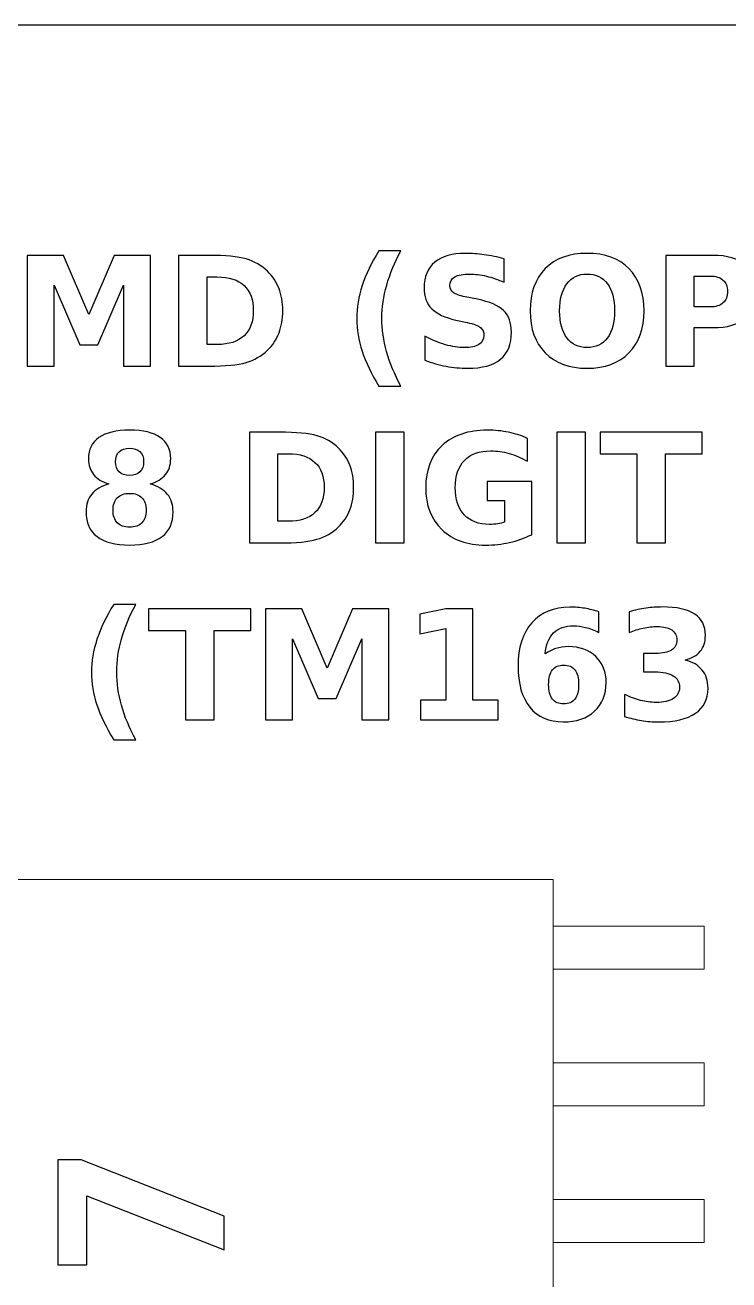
# Model space of a CAD drawing. Header units: centimetres. Extents: x -11.7 to -9.3, y -16.05 to -13.65.
# Drawn here: x -10.608 to -9.955, y -14.816 to -13.65 of the extents above; entities that cross this region are included whole.
import ezdxf

# ---------------------------------------------------------------- set-up
doc = ezdxf.new("R2010")
doc.units = ezdxf.units.CM
doc.header["$MEASUREMENT"] = 0
doc.layers.add('Layer 1', color=7, linetype='Continuous')

msp = doc.modelspace()

# ---------------------------------------------------------------- linework, layer by layer
at = {"layer": 'Layer 1', "color": 7}
msp.add_lwpolyline([(-11.7, -16.05), (-9.3, -16.05), (-9.3, -13.65), (-11.7, -13.65), (-11.7, -16.05)], close=True, dxfattribs=at)
at = {"layer": 'Layer 1', "color": 7, "lineweight": 9}
for points in [[(-10.88251, -15.71355), (-10.11751, -15.71355), (-10.11751, -14.44355), (-10.88251, -14.44355), (-10.88251, -15.71355)], [(-10.11751, -14.52705), (-9.97751, -14.52705), (-9.97751, -14.48705), (-10.11751, -14.48705), (-10.11751, -14.52705)], [(-10.11751, -14.65405), (-9.97751, -14.65405), (-9.97751, -14.61405), (-10.11751, -14.61405), (-10.11751, -14.65405)], [(-10.11751, -14.78105), (-9.97751, -14.78105), (-9.97751, -14.74105), (-10.11751, -14.74105), (-10.11751, -14.78105)]]:
    msp.add_lwpolyline(points, close=True, dxfattribs=at)
at = {"layer": 'Layer 1', "color": 250}
for points, knots in [([(-10.60591, -13.8639), (-10.60591, -13.8639), (-10.57216, -13.8639), (-10.57216, -13.8639), (-10.57216, -13.8639), (-10.57216, -13.8639), (-10.54871, -13.91896), (-10.54871, -13.91896), (-10.54871, -13.91896), (-10.54871, -13.91896), (-10.52515, -13.8639), (-10.52515, -13.8639), (-10.52515, -13.8639), (-10.52515, -13.8639), (-10.49147, -13.8639), (-10.49147, -13.8639), (-10.49147, -13.8639), (-10.49147, -13.8639), (-10.49147, -13.96677), (-10.49147, -13.96677), (-10.49147, -13.96677), (-10.49147, -13.96677), (-10.51654, -13.96677), (-10.51654, -13.96677), (-10.51654, -13.96677), (-10.51654, -13.96677), (-10.51654, -13.89153), (-10.51654, -13.89153), (-10.51654, -13.89153), (-10.51654, -13.89153), (-10.54025, -13.94699), (-10.54025, -13.94699), (-10.54025, -13.94699), (-10.54025, -13.94699), (-10.55706, -13.94699), (-10.55706, -13.94699), (-10.55706, -13.94699), (-10.55706, -13.94699), (-10.58077, -13.89153), (-10.58077, -13.89153), (-10.58077, -13.89153), (-10.58077, -13.89153), (-10.58077, -13.96677), (-10.58077, -13.96677), (-10.58077, -13.96677), (-10.58077, -13.96677), (-10.60591, -13.96677), (-10.60591, -13.96677), (-10.60591, -13.96677), (-10.60591, -13.96677), (-10.60591, -13.8639), (-10.60591, -13.8639)], [0, 0, 0, 0, 0.0769231, 0.0769231, 0.0769231, 0.0769231, 0.1538462, 0.1538462, 0.1538462, 0.1538462, 0.2307692, 0.2307692, 0.2307692, 0.2307692, 0.3076923, 0.3076923, 0.3076923, 0.3076923, 0.3846154, 0.3846154, 0.3846154, 0.3846154, 0.4615385, 0.4615385, 0.4615385, 0.4615385, 0.5384615, 0.5384615, 0.5384615, 0.5384615, 0.6153846, 0.6153846, 0.6153846, 0.6153846, 0.6923077, 0.6923077, 0.6923077, 0.6923077, 0.7692308, 0.7692308, 0.7692308, 0.7692308, 0.8461538, 0.8461538, 0.8461538, 0.8461538, 0.9230769, 0.9230769, 0.9230769, 0.9230769, 1, 1, 1, 1]), ([(-10.46548, -13.8639), (-10.46548, -13.8639), (-10.43749, -13.8639), (-10.43749, -13.8639), (-10.43749, -13.8639), (-10.42188, -13.8639), (-10.41026, -13.86501), (-10.40262, -13.86724), (-10.40262, -13.86724), (-10.39497, -13.86947), (-10.38841, -13.87324), (-10.38293, -13.87858), (-10.38293, -13.87858), (-10.37811, -13.88321), (-10.37454, -13.88857), (-10.37218, -13.89464), (-10.37218, -13.89464), (-10.36986, -13.90068), (-10.36868, -13.90755), (-10.36868, -13.91524), (-10.36868, -13.91524), (-10.36868, -13.923), (-10.36986, -13.92992), (-10.37218, -13.93601), (-10.37218, -13.93601), (-10.37454, -13.9421), (-10.37811, -13.94746), (-10.38293, -13.95209), (-10.38293, -13.95209), (-10.38846, -13.95743), (-10.39507, -13.9612), (-10.40278, -13.96343), (-10.40278, -13.96343), (-10.4105, -13.96566), (-10.42207, -13.96677), (-10.43749, -13.96677), (-10.43749, -13.96677), (-10.43749, -13.96677), (-10.46548, -13.96677), (-10.46548, -13.96677), (-10.46548, -13.96677), (-10.46548, -13.96677), (-10.46548, -13.8639), (-10.46548, -13.8639)], [0, 0, 0, 0, 0.0909091, 0.0909091, 0.0909091, 0.0909091, 0.1818182, 0.1818182, 0.1818182, 0.1818182, 0.2727273, 0.2727273, 0.2727273, 0.2727273, 0.3636364, 0.3636364, 0.3636364, 0.3636364, 0.4545455, 0.4545455, 0.4545455, 0.4545455, 0.5454545, 0.5454545, 0.5454545, 0.5454545, 0.6363636, 0.6363636, 0.6363636, 0.6363636, 0.7272727, 0.7272727, 0.7272727, 0.7272727, 0.8181818, 0.8181818, 0.8181818, 0.8181818, 0.9090909, 0.9090909, 0.9090909, 0.9090909, 1, 1, 1, 1]), ([(-10.25899, -13.98537), (-10.25899, -13.98537), (-10.27945, -13.98537), (-10.27945, -13.98537), (-10.27945, -13.98537), (-10.28648, -13.97404), (-10.29168, -13.96324), (-10.29502, -13.95301), (-10.29502, -13.95301), (-10.29838, -13.9428), (-10.30005, -13.93267), (-10.30005, -13.9226), (-10.30005, -13.9226), (-10.30005, -13.91254), (-10.29836, -13.90235), (-10.295, -13.89205), (-10.295, -13.89205), (-10.29161, -13.88173), (-10.28644, -13.87096), (-10.27945, -13.85969), (-10.27945, -13.85969), (-10.27945, -13.85969), (-10.25899, -13.85969), (-10.25899, -13.85969), (-10.25899, -13.85969), (-10.26487, -13.87058), (-10.26927, -13.88123), (-10.27221, -13.89163), (-10.27221, -13.89163), (-10.27515, -13.90202), (-10.27663, -13.9123), (-10.27663, -13.92246), (-10.27663, -13.92246), (-10.27663, -13.93262), (-10.27517, -13.9429), (-10.27226, -13.95334), (-10.27226, -13.95334), (-10.26934, -13.96376), (-10.26492, -13.97444), (-10.25899, -13.98537)], [0, 0, 0, 0, 0.1, 0.1, 0.1, 0.1, 0.2, 0.2, 0.2, 0.2, 0.3, 0.3, 0.3, 0.3, 0.4, 0.4, 0.4, 0.4, 0.5, 0.5, 0.5, 0.5, 0.6, 0.6, 0.6, 0.6, 0.7, 0.7, 0.7, 0.7, 0.8, 0.8, 0.8, 0.8, 0.9, 0.9, 0.9, 0.9, 1, 1, 1, 1]), ([(-10.16315, -13.86715), (-10.16315, -13.86715), (-10.16315, -13.8889), (-10.16315, -13.8889), (-10.16315, -13.8889), (-10.1688, -13.88638), (-10.17432, -13.88448), (-10.17968, -13.88319), (-10.17968, -13.88319), (-10.18507, -13.88189), (-10.19015, -13.88126), (-10.19492, -13.88126), (-10.19492, -13.88126), (-10.20125, -13.88126), (-10.20595, -13.88213), (-10.20899, -13.88387), (-10.20899, -13.88387), (-10.21202, -13.88563), (-10.21353, -13.88834), (-10.21353, -13.89201), (-10.21353, -13.89201), (-10.21353, -13.89476), (-10.21252, -13.89692), (-10.21047, -13.89845), (-10.21047, -13.89845), (-10.20842, -13.89998), (-10.20471, -13.90132), (-10.19932, -13.90242), (-10.19932, -13.90242), (-10.19932, -13.90242), (-10.18803, -13.90468), (-10.18803, -13.90468), (-10.18803, -13.90468), (-10.17658, -13.90699), (-10.16847, -13.91047), (-10.16365, -13.91517), (-10.16365, -13.91517), (-10.15882, -13.91985), (-10.1564, -13.92651), (-10.1564, -13.93514), (-10.1564, -13.93514), (-10.1564, -13.9465), (-10.15976, -13.95494), (-10.16649, -13.96047), (-10.16649, -13.96047), (-10.17322, -13.96599), (-10.18349, -13.96877), (-10.19732, -13.96877), (-10.19732, -13.96877), (-10.20386, -13.96877), (-10.2104, -13.96816), (-10.21696, -13.96691), (-10.21696, -13.96691), (-10.22352, -13.96566), (-10.23011, -13.96383), (-10.23667, -13.96141), (-10.23667, -13.96141), (-10.23667, -13.96141), (-10.23667, -13.93902), (-10.23667, -13.93902), (-10.23667, -13.93902), (-10.23011, -13.9425), (-10.22376, -13.94513), (-10.21762, -13.9469), (-10.21762, -13.9469), (-10.21148, -13.94866), (-10.20558, -13.94955), (-10.19989, -13.94955), (-10.19989, -13.94955), (-10.1941, -13.94955), (-10.18966, -13.94859), (-10.18658, -13.94666), (-10.18658, -13.94666), (-10.18349, -13.94473), (-10.18197, -13.94198), (-10.18197, -13.93838), (-10.18197, -13.93838), (-10.18197, -13.93518), (-10.183, -13.93269), (-10.18509, -13.93095), (-10.18509, -13.93095), (-10.18719, -13.92921), (-10.19135, -13.92764), (-10.19761, -13.92627), (-10.19761, -13.92627), (-10.19761, -13.92627), (-10.20788, -13.92399), (-10.20788, -13.92399), (-10.20788, -13.92399), (-10.21816, -13.92178), (-10.22569, -13.91828), (-10.23044, -13.91345), (-10.23044, -13.91345), (-10.23519, -13.90863), (-10.23756, -13.90212), (-10.23756, -13.89396), (-10.23756, -13.89396), (-10.23756, -13.8837), (-10.23425, -13.87582), (-10.22764, -13.87032), (-10.22764, -13.87032), (-10.22103, -13.86479), (-10.21153, -13.86204), (-10.19911, -13.86204), (-10.19911, -13.86204), (-10.19347, -13.86204), (-10.18766, -13.86247), (-10.18168, -13.86331), (-10.18168, -13.86331), (-10.17571, -13.86416), (-10.16953, -13.86543), (-10.16315, -13.86715)], [0, 0, 0, 0, 0.0357143, 0.0357143, 0.0357143, 0.0357143, 0.0714286, 0.0714286, 0.0714286, 0.0714286, 0.1071429, 0.1071429, 0.1071429, 0.1071429, 0.1428571, 0.1428571, 0.1428571, 0.1428571, 0.1785714, 0.1785714, 0.1785714, 0.1785714, 0.2142857, 0.2142857, 0.2142857, 0.2142857, 0.25, 0.25, 0.25, 0.25, 0.2857143, 0.2857143, 0.2857143, 0.2857143, 0.3214286, 0.3214286, 0.3214286, 0.3214286, 0.3571429, 0.3571429, 0.3571429, 0.3571429, 0.3928571, 0.3928571, 0.3928571, 0.3928571, 0.4285714, 0.4285714, 0.4285714, 0.4285714, 0.4642857, 0.4642857, 0.4642857, 0.4642857, 0.5, 0.5, 0.5, 0.5, 0.5357143, 0.5357143, 0.5357143, 0.5357143, 0.5714286, 0.5714286, 0.5714286, 0.5714286, 0.6071429, 0.6071429, 0.6071429, 0.6071429, 0.6428571, 0.6428571, 0.6428571, 0.6428571, 0.6785714, 0.6785714, 0.6785714, 0.6785714, 0.7142857, 0.7142857, 0.7142857, 0.7142857, 0.75, 0.75, 0.75, 0.75, 0.7857143, 0.7857143, 0.7857143, 0.7857143, 0.8214286, 0.8214286, 0.8214286, 0.8214286, 0.8571429, 0.8571429, 0.8571429, 0.8571429, 0.8928571, 0.8928571, 0.8928571, 0.8928571, 0.9285714, 0.9285714, 0.9285714, 0.9285714, 0.9642857, 0.9642857, 0.9642857, 0.9642857, 1, 1, 1, 1]), ([(-10.08613, -13.86204), (-10.0696, -13.86204), (-10.05664, -13.86677), (-10.04728, -13.87625), (-10.04728, -13.87625), (-10.0379, -13.8857), (-10.03322, -13.89875), (-10.03322, -13.91543), (-10.03322, -13.91543), (-10.03322, -13.93206), (-10.0379, -13.94511), (-10.04728, -13.95456), (-10.04728, -13.95456), (-10.05664, -13.96404), (-10.0696, -13.96877), (-10.08613, -13.96877), (-10.08613, -13.96877), (-10.10262, -13.96877), (-10.11555, -13.96404), (-10.12496, -13.95456), (-10.12496, -13.95456), (-10.13434, -13.94511), (-10.13905, -13.93206), (-10.13905, -13.91543), (-10.13905, -13.91543), (-10.13905, -13.89875), (-10.13434, -13.8857), (-10.12496, -13.87625), (-10.12496, -13.87625), (-10.11555, -13.86677), (-10.10262, -13.86204), (-10.08613, -13.86204)], [0, 0, 0, 0, 0.125, 0.125, 0.125, 0.125, 0.25, 0.25, 0.25, 0.25, 0.375, 0.375, 0.375, 0.375, 0.5, 0.5, 0.5, 0.5, 0.625, 0.625, 0.625, 0.625, 0.75, 0.75, 0.75, 0.75, 0.875, 0.875, 0.875, 0.875, 1, 1, 1, 1]), ([(-10.01315, -13.8639), (-10.01315, -13.8639), (-9.96913, -13.8639), (-9.96913, -13.8639), (-9.96913, -13.8639), (-9.95603, -13.8639), (-9.94598, -13.86682), (-9.93897, -13.87263), (-9.93897, -13.87263), (-9.93197, -13.87844), (-9.92846, -13.88671), (-9.92846, -13.89746), (-9.92846, -13.89746), (-9.92846, -13.90823), (-9.93197, -13.91653), (-9.93897, -13.92234), (-9.93897, -13.92234), (-9.94598, -13.92815), (-9.95603, -13.93107), (-9.96913, -13.93107), (-9.96913, -13.93107), (-9.96913, -13.93107), (-9.98662, -13.93107), (-9.98662, -13.93107), (-9.98662, -13.93107), (-9.98662, -13.93107), (-9.98662, -13.96677), (-9.98662, -13.96677), (-9.98662, -13.96677), (-9.98662, -13.96677), (-10.01315, -13.96677), (-10.01315, -13.96677), (-10.01315, -13.96677), (-10.01315, -13.96677), (-10.01315, -13.8639), (-10.01315, -13.8639)], [0, 0, 0, 0, 0.1111111, 0.1111111, 0.1111111, 0.1111111, 0.2222222, 0.2222222, 0.2222222, 0.2222222, 0.3333333, 0.3333333, 0.3333333, 0.3333333, 0.4444444, 0.4444444, 0.4444444, 0.4444444, 0.5555556, 0.5555556, 0.5555556, 0.5555556, 0.6666667, 0.6666667, 0.6666667, 0.6666667, 0.7777778, 0.7777778, 0.7777778, 0.7777778, 0.8888889, 0.8888889, 0.8888889, 0.8888889, 1, 1, 1, 1]), ([(-10.08613, -13.88126), (-10.09422, -13.88126), (-10.10048, -13.88424), (-10.10495, -13.89022), (-10.10495, -13.89022), (-10.10939, -13.89619), (-10.11163, -13.90459), (-10.11163, -13.91543), (-10.11163, -13.91543), (-10.11163, -13.92625), (-10.10939, -13.93462), (-10.10495, -13.94059), (-10.10495, -13.94059), (-10.10048, -13.94657), (-10.09422, -13.94955), (-10.08613, -13.94955), (-10.08613, -13.94955), (-10.07799, -13.94955), (-10.07172, -13.94657), (-10.06725, -13.94059), (-10.06725, -13.94059), (-10.0628, -13.93462), (-10.06057, -13.92625), (-10.06057, -13.91543), (-10.06057, -13.91543), (-10.06057, -13.90459), (-10.0628, -13.89619), (-10.06725, -13.89022), (-10.06725, -13.89022), (-10.07172, -13.88424), (-10.07799, -13.88126), (-10.08613, -13.88126)], [0, 0, 0, 0, 0.125, 0.125, 0.125, 0.125, 0.25, 0.25, 0.25, 0.25, 0.375, 0.375, 0.375, 0.375, 0.5, 0.5, 0.5, 0.5, 0.625, 0.625, 0.625, 0.625, 0.75, 0.75, 0.75, 0.75, 0.875, 0.875, 0.875, 0.875, 1, 1, 1, 1]), ([(-10.43895, -13.88396), (-10.43895, -13.88396), (-10.43895, -13.94671), (-10.43895, -13.94671), (-10.43895, -13.94671), (-10.43895, -13.94671), (-10.42945, -13.94671), (-10.42945, -13.94671), (-10.42945, -13.94671), (-10.41861, -13.94671), (-10.41033, -13.94403), (-10.40462, -13.93864), (-10.40462, -13.93864), (-10.3989, -13.93328), (-10.39603, -13.92547), (-10.39603, -13.91524), (-10.39603, -13.91524), (-10.39603, -13.90503), (-10.39888, -13.89727), (-10.40457, -13.89196), (-10.40457, -13.89196), (-10.41026, -13.88662), (-10.41856, -13.88396), (-10.42945, -13.88396), (-10.42945, -13.88396), (-10.42945, -13.88396), (-10.43895, -13.88396), (-10.43895, -13.88396)], [0, 0, 0, 0, 0.1428571, 0.1428571, 0.1428571, 0.1428571, 0.2857143, 0.2857143, 0.2857143, 0.2857143, 0.4285714, 0.4285714, 0.4285714, 0.4285714, 0.5714286, 0.5714286, 0.5714286, 0.5714286, 0.7142857, 0.7142857, 0.7142857, 0.7142857, 0.8571429, 0.8571429, 0.8571429, 0.8571429, 1, 1, 1, 1]), ([(-9.98662, -13.88312), (-9.98662, -13.88312), (-9.98662, -13.91185), (-9.98662, -13.91185), (-9.98662, -13.91185), (-9.98662, -13.91185), (-9.97195, -13.91185), (-9.97195, -13.91185), (-9.97195, -13.91185), (-9.9668, -13.91185), (-9.96282, -13.91061), (-9.96002, -13.90809), (-9.96002, -13.90809), (-9.95722, -13.9056), (-9.95581, -13.90205), (-9.95581, -13.89746), (-9.95581, -13.89746), (-9.95581, -13.89285), (-9.95722, -13.88932), (-9.96002, -13.88683), (-9.96002, -13.88683), (-9.96282, -13.88436), (-9.9668, -13.88312), (-9.97195, -13.88312), (-9.97195, -13.88312), (-9.97195, -13.88312), (-9.98662, -13.88312), (-9.98662, -13.88312)], [0, 0, 0, 0, 0.1428571, 0.1428571, 0.1428571, 0.1428571, 0.2857143, 0.2857143, 0.2857143, 0.2857143, 0.4285714, 0.4285714, 0.4285714, 0.4285714, 0.5714286, 0.5714286, 0.5714286, 0.5714286, 0.7142857, 0.7142857, 0.7142857, 0.7142857, 0.8571429, 0.8571429, 0.8571429, 0.8571429, 1, 1, 1, 1]), ([(-10.53021, -14.07625), (-10.53644, -14.07436), (-10.54115, -14.07147), (-10.54432, -14.06757), (-10.54432, -14.06757), (-10.5475, -14.06366), (-10.54907, -14.0588), (-10.54907, -14.05296), (-10.54907, -14.05296), (-10.54907, -14.04428), (-10.54583, -14.03765), (-10.53936, -14.03311), (-10.53936, -14.03311), (-10.53289, -14.02857), (-10.52337, -14.02629), (-10.51083, -14.02629), (-10.51083, -14.02629), (-10.49839, -14.02629), (-10.48891, -14.02855), (-10.48244, -14.03309), (-10.48244, -14.03309), (-10.47598, -14.03761), (-10.47273, -14.04424), (-10.47273, -14.05296), (-10.47273, -14.05296), (-10.47273, -14.0588), (-10.47433, -14.06366), (-10.4775, -14.06757), (-10.4775, -14.06757), (-10.4807, -14.07147), (-10.48543, -14.07436), (-10.49166, -14.07625), (-10.49166, -14.07625), (-10.48468, -14.07817), (-10.47941, -14.0813), (-10.47586, -14.08565), (-10.47586, -14.08565), (-10.47231, -14.08998), (-10.47052, -14.09546), (-10.47052, -14.10209), (-10.47052, -14.10209), (-10.47052, -14.11228), (-10.47391, -14.11999), (-10.48068, -14.12519), (-10.48068, -14.12519), (-10.48745, -14.13041), (-10.49752, -14.13302), (-10.51083, -14.13302), (-10.51083, -14.13302), (-10.52421, -14.13302), (-10.5343, -14.13041), (-10.54112, -14.12519), (-10.54112, -14.12519), (-10.54794, -14.11999), (-10.55135, -14.11228), (-10.55135, -14.10209), (-10.55135, -14.10209), (-10.55135, -14.09546), (-10.54956, -14.08998), (-10.54601, -14.08565), (-10.54601, -14.08565), (-10.54246, -14.0813), (-10.53719, -14.07817), (-10.53021, -14.07625)], [0, 0, 0, 0, 0.0625, 0.0625, 0.0625, 0.0625, 0.125, 0.125, 0.125, 0.125, 0.1875, 0.1875, 0.1875, 0.1875, 0.25, 0.25, 0.25, 0.25, 0.3125, 0.3125, 0.3125, 0.3125, 0.375, 0.375, 0.375, 0.375, 0.4375, 0.4375, 0.4375, 0.4375, 0.5, 0.5, 0.5, 0.5, 0.5625, 0.5625, 0.5625, 0.5625, 0.625, 0.625, 0.625, 0.625, 0.6875, 0.6875, 0.6875, 0.6875, 0.75, 0.75, 0.75, 0.75, 0.8125, 0.8125, 0.8125, 0.8125, 0.875, 0.875, 0.875, 0.875, 0.9375, 0.9375, 0.9375, 0.9375, 1, 1, 1, 1]), ([(-10.39968, -14.02815), (-10.39968, -14.02815), (-10.37169, -14.02815), (-10.37169, -14.02815), (-10.37169, -14.02815), (-10.35608, -14.02815), (-10.34446, -14.02926), (-10.33682, -14.03149), (-10.33682, -14.03149), (-10.32917, -14.03372), (-10.32261, -14.03749), (-10.31713, -14.04283), (-10.31713, -14.04283), (-10.31231, -14.04746), (-10.30874, -14.05282), (-10.30638, -14.05889), (-10.30638, -14.05889), (-10.30406, -14.06493), (-10.30288, -14.0718), (-10.30288, -14.07949), (-10.30288, -14.07949), (-10.30288, -14.08725), (-10.30406, -14.09417), (-10.30638, -14.10026), (-10.30638, -14.10026), (-10.30874, -14.10635), (-10.31231, -14.11171), (-10.31713, -14.11634), (-10.31713, -14.11634), (-10.32266, -14.12168), (-10.32927, -14.12545), (-10.33698, -14.12768), (-10.33698, -14.12768), (-10.3447, -14.12991), (-10.35627, -14.13102), (-10.37169, -14.13102), (-10.37169, -14.13102), (-10.37169, -14.13102), (-10.39968, -14.13102), (-10.39968, -14.13102), (-10.39968, -14.13102), (-10.39968, -14.13102), (-10.39968, -14.02815), (-10.39968, -14.02815)], [0, 0, 0, 0, 0.0909091, 0.0909091, 0.0909091, 0.0909091, 0.1818182, 0.1818182, 0.1818182, 0.1818182, 0.2727273, 0.2727273, 0.2727273, 0.2727273, 0.3636364, 0.3636364, 0.3636364, 0.3636364, 0.4545455, 0.4545455, 0.4545455, 0.4545455, 0.5454545, 0.5454545, 0.5454545, 0.5454545, 0.6363636, 0.6363636, 0.6363636, 0.6363636, 0.7272727, 0.7272727, 0.7272727, 0.7272727, 0.8181818, 0.8181818, 0.8181818, 0.8181818, 0.9090909, 0.9090909, 0.9090909, 0.9090909, 1, 1, 1, 1]), ([(-10.28256, -14.02815), (-10.28256, -14.02815), (-10.25603, -14.02815), (-10.25603, -14.02815), (-10.25603, -14.02815), (-10.25603, -14.02815), (-10.25603, -14.13102), (-10.25603, -14.13102), (-10.25603, -14.13102), (-10.25603, -14.13102), (-10.28256, -14.13102), (-10.28256, -14.13102), (-10.28256, -14.13102), (-10.28256, -14.13102), (-10.28256, -14.02815), (-10.28256, -14.02815)], [0, 0, 0, 0, 0.25, 0.25, 0.25, 0.25, 0.5, 0.5, 0.5, 0.5, 0.75, 0.75, 0.75, 0.75, 1, 1, 1, 1]), ([(-10.1376, -14.12338), (-10.14421, -14.1266), (-10.15107, -14.129), (-10.1582, -14.13062), (-10.1582, -14.13062), (-10.16533, -14.13222), (-10.17266, -14.13302), (-10.18026, -14.13302), (-10.18026, -14.13302), (-10.19738, -14.13302), (-10.21095, -14.12822), (-10.22097, -14.11865), (-10.22097, -14.11865), (-10.23099, -14.10908), (-10.236, -14.0961), (-10.236, -14.07968), (-10.236, -14.07968), (-10.236, -14.0631), (-10.23089, -14.05007), (-10.22071, -14.04054), (-10.22071, -14.04054), (-10.2105, -14.03104), (-10.19653, -14.02629), (-10.1788, -14.02629), (-10.1788, -14.02629), (-10.17196, -14.02629), (-10.1654, -14.02693), (-10.15912, -14.02822), (-10.15912, -14.02822), (-10.15286, -14.02951), (-10.14693, -14.03142), (-10.14138, -14.03394), (-10.14138, -14.03394), (-10.14138, -14.03394), (-10.14138, -14.05522), (-10.14138, -14.05522), (-10.14138, -14.05522), (-10.14712, -14.05195), (-10.15284, -14.04953), (-10.15851, -14.04793), (-10.15851, -14.04793), (-10.16417, -14.04631), (-10.16986, -14.04551), (-10.17556, -14.04551), (-10.17556, -14.04551), (-10.18614, -14.04551), (-10.19428, -14.04847), (-10.19999, -14.05437), (-10.19999, -14.05437), (-10.20571, -14.06028), (-10.20858, -14.06872), (-10.20858, -14.07968), (-10.20858, -14.07968), (-10.20858, -14.09057), (-10.20582, -14.09899), (-10.2003, -14.10491), (-10.2003, -14.10491), (-10.19479, -14.11084), (-10.18696, -14.1138), (-10.1768, -14.1138), (-10.1768, -14.1138), (-10.17405, -14.1138), (-10.17149, -14.11364), (-10.16911, -14.11329), (-10.16911, -14.11329), (-10.16674, -14.11293), (-10.16462, -14.11239), (-10.16274, -14.11166), (-10.16274, -14.11166), (-10.16274, -14.11166), (-10.16274, -14.09167), (-10.16274, -14.09167), (-10.16274, -14.09167), (-10.16274, -14.09167), (-10.17892, -14.09167), (-10.17892, -14.09167), (-10.17892, -14.09167), (-10.17892, -14.09167), (-10.17892, -14.07389), (-10.17892, -14.07389), (-10.17892, -14.07389), (-10.17892, -14.07389), (-10.1376, -14.07389), (-10.1376, -14.07389), (-10.1376, -14.07389), (-10.1376, -14.07389), (-10.1376, -14.12338), (-10.1376, -14.12338)], [0, 0, 0, 0, 0.0454545, 0.0454545, 0.0454545, 0.0454545, 0.0909091, 0.0909091, 0.0909091, 0.0909091, 0.1363636, 0.1363636, 0.1363636, 0.1363636, 0.1818182, 0.1818182, 0.1818182, 0.1818182, 0.2272727, 0.2272727, 0.2272727, 0.2272727, 0.2727273, 0.2727273, 0.2727273, 0.2727273, 0.3181818, 0.3181818, 0.3181818, 0.3181818, 0.3636364, 0.3636364, 0.3636364, 0.3636364, 0.4090909, 0.4090909, 0.4090909, 0.4090909, 0.4545455, 0.4545455, 0.4545455, 0.4545455, 0.5, 0.5, 0.5, 0.5, 0.5454545, 0.5454545, 0.5454545, 0.5454545, 0.5909091, 0.5909091, 0.5909091, 0.5909091, 0.6363636, 0.6363636, 0.6363636, 0.6363636, 0.6818182, 0.6818182, 0.6818182, 0.6818182, 0.7272727, 0.7272727, 0.7272727, 0.7272727, 0.7727273, 0.7727273, 0.7727273, 0.7727273, 0.8181818, 0.8181818, 0.8181818, 0.8181818, 0.8636364, 0.8636364, 0.8636364, 0.8636364, 0.9090909, 0.9090909, 0.9090909, 0.9090909, 0.9545455, 0.9545455, 0.9545455, 0.9545455, 1, 1, 1, 1]), ([(-10.11424, -14.02815), (-10.11424, -14.02815), (-10.08771, -14.02815), (-10.08771, -14.02815), (-10.08771, -14.02815), (-10.08771, -14.02815), (-10.08771, -14.13102), (-10.08771, -14.13102), (-10.08771, -14.13102), (-10.08771, -14.13102), (-10.11424, -14.13102), (-10.11424, -14.13102), (-10.11424, -14.13102), (-10.11424, -14.13102), (-10.11424, -14.02815), (-10.11424, -14.02815)], [0, 0, 0, 0, 0.25, 0.25, 0.25, 0.25, 0.5, 0.5, 0.5, 0.5, 0.75, 0.75, 0.75, 0.75, 1, 1, 1, 1]), ([(-10.07403, -14.02815), (-10.07403, -14.02815), (-9.97923, -14.02815), (-9.97923, -14.02815), (-9.97923, -14.02815), (-9.97923, -14.02815), (-9.97923, -14.04821), (-9.97923, -14.04821), (-9.97923, -14.04821), (-9.97923, -14.04821), (-10.01333, -14.04821), (-10.01333, -14.04821), (-10.01333, -14.04821), (-10.01333, -14.04821), (-10.01333, -14.13102), (-10.01333, -14.13102), (-10.01333, -14.13102), (-10.01333, -14.13102), (-10.03986, -14.13102), (-10.03986, -14.13102), (-10.03986, -14.13102), (-10.03986, -14.13102), (-10.03986, -14.04821), (-10.03986, -14.04821), (-10.03986, -14.04821), (-10.03986, -14.04821), (-10.07403, -14.04821), (-10.07403, -14.04821), (-10.07403, -14.04821), (-10.07403, -14.04821), (-10.07403, -14.02815), (-10.07403, -14.02815)], [0, 0, 0, 0, 0.125, 0.125, 0.125, 0.125, 0.25, 0.25, 0.25, 0.25, 0.375, 0.375, 0.375, 0.375, 0.5, 0.5, 0.5, 0.5, 0.625, 0.625, 0.625, 0.625, 0.75, 0.75, 0.75, 0.75, 0.875, 0.875, 0.875, 0.875, 1, 1, 1, 1]), ([(-10.524, -14.05564), (-10.524, -14.05974), (-10.52287, -14.06289), (-10.52059, -14.06507), (-10.52059, -14.06507), (-10.51831, -14.06729), (-10.51506, -14.06839), (-10.51083, -14.06839), (-10.51083, -14.06839), (-10.50669, -14.06839), (-10.50349, -14.06729), (-10.50126, -14.06507), (-10.50126, -14.06507), (-10.499, -14.06289), (-10.49787, -14.05974), (-10.49787, -14.05564), (-10.49787, -14.05564), (-10.49787, -14.05155), (-10.499, -14.04842), (-10.50126, -14.04624), (-10.50126, -14.04624), (-10.50349, -14.04405), (-10.50669, -14.04297), (-10.51083, -14.04297), (-10.51083, -14.04297), (-10.51506, -14.04297), (-10.51831, -14.04407), (-10.52059, -14.04628), (-10.52059, -14.04628), (-10.52287, -14.04847), (-10.524, -14.0516), (-10.524, -14.05564)], [0, 0, 0, 0, 0.125, 0.125, 0.125, 0.125, 0.25, 0.25, 0.25, 0.25, 0.375, 0.375, 0.375, 0.375, 0.5, 0.5, 0.5, 0.5, 0.625, 0.625, 0.625, 0.625, 0.75, 0.75, 0.75, 0.75, 0.875, 0.875, 0.875, 0.875, 1, 1, 1, 1]), ([(-10.37315, -14.04821), (-10.37315, -14.04821), (-10.37315, -14.11096), (-10.37315, -14.11096), (-10.37315, -14.11096), (-10.37315, -14.11096), (-10.36365, -14.11096), (-10.36365, -14.11096), (-10.36365, -14.11096), (-10.35281, -14.11096), (-10.34453, -14.10828), (-10.33882, -14.10289), (-10.33882, -14.10289), (-10.3331, -14.09753), (-10.33023, -14.08972), (-10.33023, -14.07949), (-10.33023, -14.07949), (-10.33023, -14.06928), (-10.33308, -14.06152), (-10.33877, -14.05621), (-10.33877, -14.05621), (-10.34446, -14.05087), (-10.35276, -14.04821), (-10.36365, -14.04821), (-10.36365, -14.04821), (-10.36365, -14.04821), (-10.37315, -14.04821), (-10.37315, -14.04821)], [0, 0, 0, 0, 0.1428571, 0.1428571, 0.1428571, 0.1428571, 0.2857143, 0.2857143, 0.2857143, 0.2857143, 0.4285714, 0.4285714, 0.4285714, 0.4285714, 0.5714286, 0.5714286, 0.5714286, 0.5714286, 0.7142857, 0.7142857, 0.7142857, 0.7142857, 0.8571429, 0.8571429, 0.8571429, 0.8571429, 1, 1, 1, 1]), ([(-10.51083, -14.08499), (-10.51579, -14.08499), (-10.51963, -14.08636), (-10.52228, -14.08906), (-10.52228, -14.08906), (-10.52494, -14.09177), (-10.52628, -14.09565), (-10.52628, -14.1007), (-10.52628, -14.1007), (-10.52628, -14.10576), (-10.52494, -14.10962), (-10.52228, -14.11232), (-10.52228, -14.11232), (-10.51963, -14.115), (-10.51579, -14.11634), (-10.51083, -14.11634), (-10.51083, -14.11634), (-10.50591, -14.11634), (-10.50215, -14.115), (-10.49952, -14.11232), (-10.49952, -14.11232), (-10.49691, -14.10962), (-10.49559, -14.10576), (-10.49559, -14.1007), (-10.49559, -14.1007), (-10.49559, -14.0956), (-10.49691, -14.09172), (-10.49952, -14.08902), (-10.49952, -14.08902), (-10.50215, -14.08634), (-10.50591, -14.08499), (-10.51083, -14.08499)], [0, 0, 0, 0, 0.125, 0.125, 0.125, 0.125, 0.25, 0.25, 0.25, 0.25, 0.375, 0.375, 0.375, 0.375, 0.5, 0.5, 0.5, 0.5, 0.625, 0.625, 0.625, 0.625, 0.75, 0.75, 0.75, 0.75, 0.875, 0.875, 0.875, 0.875, 1, 1, 1, 1]), ([(-10.50519, -14.31387), (-10.50519, -14.31387), (-10.52565, -14.31387), (-10.52565, -14.31387), (-10.52565, -14.31387), (-10.53268, -14.30254), (-10.53788, -14.29174), (-10.54122, -14.28151), (-10.54122, -14.28151), (-10.54458, -14.2713), (-10.54625, -14.26117), (-10.54625, -14.2511), (-10.54625, -14.2511), (-10.54625, -14.24104), (-10.54456, -14.23085), (-10.5412, -14.22055), (-10.5412, -14.22055), (-10.53781, -14.21023), (-10.53264, -14.19946), (-10.52565, -14.18819), (-10.52565, -14.18819), (-10.52565, -14.18819), (-10.50519, -14.18819), (-10.50519, -14.18819), (-10.50519, -14.18819), (-10.51107, -14.19908), (-10.51547, -14.20973), (-10.51841, -14.22013), (-10.51841, -14.22013), (-10.52135, -14.23052), (-10.52283, -14.2408), (-10.52283, -14.25096), (-10.52283, -14.25096), (-10.52283, -14.26112), (-10.52137, -14.2714), (-10.51846, -14.28184), (-10.51846, -14.28184), (-10.51554, -14.29226), (-10.51112, -14.30294), (-10.50519, -14.31387)], [0, 0, 0, 0, 0.1, 0.1, 0.1, 0.1, 0.2, 0.2, 0.2, 0.2, 0.3, 0.3, 0.3, 0.3, 0.4, 0.4, 0.4, 0.4, 0.5, 0.5, 0.5, 0.5, 0.6, 0.6, 0.6, 0.6, 0.7, 0.7, 0.7, 0.7, 0.8, 0.8, 0.8, 0.8, 0.9, 0.9, 0.9, 0.9, 1, 1, 1, 1]), ([(-10.49322, -14.1924), (-10.49322, -14.1924), (-10.39842, -14.1924), (-10.39842, -14.1924), (-10.39842, -14.1924), (-10.39842, -14.1924), (-10.39842, -14.21246), (-10.39842, -14.21246), (-10.39842, -14.21246), (-10.39842, -14.21246), (-10.43252, -14.21246), (-10.43252, -14.21246), (-10.43252, -14.21246), (-10.43252, -14.21246), (-10.43252, -14.29527), (-10.43252, -14.29527), (-10.43252, -14.29527), (-10.43252, -14.29527), (-10.45905, -14.29527), (-10.45905, -14.29527), (-10.45905, -14.29527), (-10.45905, -14.29527), (-10.45905, -14.21246), (-10.45905, -14.21246), (-10.45905, -14.21246), (-10.45905, -14.21246), (-10.49322, -14.21246), (-10.49322, -14.21246), (-10.49322, -14.21246), (-10.49322, -14.21246), (-10.49322, -14.1924), (-10.49322, -14.1924)], [0, 0, 0, 0, 0.125, 0.125, 0.125, 0.125, 0.25, 0.25, 0.25, 0.25, 0.375, 0.375, 0.375, 0.375, 0.5, 0.5, 0.5, 0.5, 0.625, 0.625, 0.625, 0.625, 0.75, 0.75, 0.75, 0.75, 0.875, 0.875, 0.875, 0.875, 1, 1, 1, 1]), ([(-10.38468, -14.1924), (-10.38468, -14.1924), (-10.35093, -14.1924), (-10.35093, -14.1924), (-10.35093, -14.1924), (-10.35093, -14.1924), (-10.32748, -14.24746), (-10.32748, -14.24746), (-10.32748, -14.24746), (-10.32748, -14.24746), (-10.30392, -14.1924), (-10.30392, -14.1924), (-10.30392, -14.1924), (-10.30392, -14.1924), (-10.27024, -14.1924), (-10.27024, -14.1924), (-10.27024, -14.1924), (-10.27024, -14.1924), (-10.27024, -14.29527), (-10.27024, -14.29527), (-10.27024, -14.29527), (-10.27024, -14.29527), (-10.29531, -14.29527), (-10.29531, -14.29527), (-10.29531, -14.29527), (-10.29531, -14.29527), (-10.29531, -14.22003), (-10.29531, -14.22003), (-10.29531, -14.22003), (-10.29531, -14.22003), (-10.31902, -14.27549), (-10.31902, -14.27549), (-10.31902, -14.27549), (-10.31902, -14.27549), (-10.33583, -14.27549), (-10.33583, -14.27549), (-10.33583, -14.27549), (-10.33583, -14.27549), (-10.35954, -14.22003), (-10.35954, -14.22003), (-10.35954, -14.22003), (-10.35954, -14.22003), (-10.35954, -14.29527), (-10.35954, -14.29527), (-10.35954, -14.29527), (-10.35954, -14.29527), (-10.38468, -14.29527), (-10.38468, -14.29527), (-10.38468, -14.29527), (-10.38468, -14.29527), (-10.38468, -14.1924), (-10.38468, -14.1924)], [0, 0, 0, 0, 0.0769231, 0.0769231, 0.0769231, 0.0769231, 0.1538462, 0.1538462, 0.1538462, 0.1538462, 0.2307692, 0.2307692, 0.2307692, 0.2307692, 0.3076923, 0.3076923, 0.3076923, 0.3076923, 0.3846154, 0.3846154, 0.3846154, 0.3846154, 0.4615385, 0.4615385, 0.4615385, 0.4615385, 0.5384615, 0.5384615, 0.5384615, 0.5384615, 0.6153846, 0.6153846, 0.6153846, 0.6153846, 0.6923077, 0.6923077, 0.6923077, 0.6923077, 0.7692308, 0.7692308, 0.7692308, 0.7692308, 0.8461538, 0.8461538, 0.8461538, 0.8461538, 0.9230769, 0.9230769, 0.9230769, 0.9230769, 1, 1, 1, 1]), ([(-10.24068, -14.27695), (-10.24068, -14.27695), (-10.21725, -14.27695), (-10.21725, -14.27695), (-10.21725, -14.27695), (-10.21725, -14.27695), (-10.21725, -14.21046), (-10.21725, -14.21046), (-10.21725, -14.21046), (-10.21725, -14.21046), (-10.24129, -14.21543), (-10.24129, -14.21543), (-10.24129, -14.21543), (-10.24129, -14.21543), (-10.24129, -14.19736), (-10.24129, -14.19736), (-10.24129, -14.19736), (-10.24129, -14.19736), (-10.21739, -14.1924), (-10.21739, -14.1924), (-10.21739, -14.1924), (-10.21739, -14.1924), (-10.19218, -14.1924), (-10.19218, -14.1924), (-10.19218, -14.1924), (-10.19218, -14.1924), (-10.19218, -14.27695), (-10.19218, -14.27695), (-10.19218, -14.27695), (-10.19218, -14.27695), (-10.16876, -14.27695), (-10.16876, -14.27695), (-10.16876, -14.27695), (-10.16876, -14.27695), (-10.16876, -14.29527), (-10.16876, -14.29527), (-10.16876, -14.29527), (-10.16876, -14.29527), (-10.24068, -14.29527), (-10.24068, -14.29527), (-10.24068, -14.29527), (-10.24068, -14.29527), (-10.24068, -14.27695), (-10.24068, -14.27695)], [0, 0, 0, 0, 0.0909091, 0.0909091, 0.0909091, 0.0909091, 0.1818182, 0.1818182, 0.1818182, 0.1818182, 0.2727273, 0.2727273, 0.2727273, 0.2727273, 0.3636364, 0.3636364, 0.3636364, 0.3636364, 0.4545455, 0.4545455, 0.4545455, 0.4545455, 0.5454545, 0.5454545, 0.5454545, 0.5454545, 0.6363636, 0.6363636, 0.6363636, 0.6363636, 0.7272727, 0.7272727, 0.7272727, 0.7272727, 0.8181818, 0.8181818, 0.8181818, 0.8181818, 0.9090909, 0.9090909, 0.9090909, 0.9090909, 1, 1, 1, 1]), ([(-10.07518, -14.19508), (-10.07518, -14.19508), (-10.07518, -14.21411), (-10.07518, -14.21411), (-10.07518, -14.21411), (-10.07955, -14.21204), (-10.08364, -14.21051), (-10.0875, -14.20952), (-10.0875, -14.20952), (-10.09136, -14.20853), (-10.09514, -14.20804), (-10.09881, -14.20804), (-10.09881, -14.20804), (-10.10672, -14.20804), (-10.11285, -14.21023), (-10.11727, -14.21463), (-10.11727, -14.21463), (-10.12167, -14.219), (-10.12426, -14.22551), (-10.12499, -14.23415), (-10.12499, -14.23415), (-10.12196, -14.23191), (-10.11866, -14.23022), (-10.11513, -14.22909), (-10.11513, -14.22909), (-10.11161, -14.22796), (-10.10775, -14.2274), (-10.10356, -14.2274), (-10.10356, -14.2274), (-10.09305, -14.2274), (-10.08456, -14.23048), (-10.07812, -14.23664), (-10.07812, -14.23664), (-10.07165, -14.24278), (-10.06843, -14.25084), (-10.06843, -14.26082), (-10.06843, -14.26082), (-10.06843, -14.27185), (-10.07203, -14.28067), (-10.07925, -14.28732), (-10.07925, -14.28732), (-10.08644, -14.29395), (-10.09613, -14.29727), (-10.10824, -14.29727), (-10.10824, -14.29727), (-10.1216, -14.29727), (-10.13195, -14.29275), (-10.13929, -14.28372), (-10.13929, -14.28372), (-10.1466, -14.27471), (-10.15027, -14.2619), (-10.15027, -14.24532), (-10.15027, -14.24532), (-10.15027, -14.22834), (-10.14599, -14.21498), (-10.13743, -14.20527), (-10.13743, -14.20527), (-10.12885, -14.19555), (-10.11711, -14.19068), (-10.10218, -14.19068), (-10.10218, -14.19068), (-10.09745, -14.19068), (-10.09286, -14.19106), (-10.08839, -14.19179), (-10.08839, -14.19179), (-10.08395, -14.19252), (-10.07955, -14.19362), (-10.07518, -14.19508)], [0, 0, 0, 0, 0.0588235, 0.0588235, 0.0588235, 0.0588235, 0.1176471, 0.1176471, 0.1176471, 0.1176471, 0.1764706, 0.1764706, 0.1764706, 0.1764706, 0.2352941, 0.2352941, 0.2352941, 0.2352941, 0.2941176, 0.2941176, 0.2941176, 0.2941176, 0.3529412, 0.3529412, 0.3529412, 0.3529412, 0.4117647, 0.4117647, 0.4117647, 0.4117647, 0.4705882, 0.4705882, 0.4705882, 0.4705882, 0.5294118, 0.5294118, 0.5294118, 0.5294118, 0.5882353, 0.5882353, 0.5882353, 0.5882353, 0.6470588, 0.6470588, 0.6470588, 0.6470588, 0.7058824, 0.7058824, 0.7058824, 0.7058824, 0.7647059, 0.7647059, 0.7647059, 0.7647059, 0.8235294, 0.8235294, 0.8235294, 0.8235294, 0.8823529, 0.8823529, 0.8823529, 0.8823529, 0.9411765, 0.9411765, 0.9411765, 0.9411765, 1, 1, 1, 1]), ([(-9.9951, -14.23979), (-9.98818, -14.24158), (-9.98289, -14.24471), (-9.97929, -14.24913), (-9.97929, -14.24913), (-9.97569, -14.25357), (-9.97388, -14.25919), (-9.97388, -14.26604), (-9.97388, -14.26604), (-9.97388, -14.27624), (-9.97779, -14.284), (-9.98559, -14.28932), (-9.98559, -14.28932), (-9.9934, -14.29461), (-10.00479, -14.29727), (-10.01977, -14.29727), (-10.01977, -14.29727), (-10.02506, -14.29727), (-10.03035, -14.29685), (-10.03567, -14.296), (-10.03567, -14.296), (-10.04096, -14.29515), (-10.0462, -14.29386), (-10.0514, -14.29217), (-10.0514, -14.29217), (-10.0514, -14.29217), (-10.0514, -14.2717), (-10.0514, -14.2717), (-10.0514, -14.2717), (-10.04644, -14.27417), (-10.04152, -14.27606), (-10.03663, -14.27733), (-10.03663, -14.27733), (-10.03174, -14.27857), (-10.02692, -14.27921), (-10.02219, -14.27921), (-10.02219, -14.27921), (-10.01516, -14.27921), (-10.00977, -14.27798), (-10.00603, -14.27556), (-10.00603, -14.27556), (-10.00229, -14.27312), (-10.00041, -14.26964), (-10.00041, -14.26507), (-10.00041, -14.26507), (-10.00041, -14.26039), (-10.00234, -14.25684), (-10.00617, -14.25444), (-10.00617, -14.25444), (-10.01001, -14.25202), (-10.01567, -14.25082), (-10.02315, -14.25082), (-10.02315, -14.25082), (-10.02315, -14.25082), (-10.03376, -14.25082), (-10.03376, -14.25082), (-10.03376, -14.25082), (-10.03376, -14.25082), (-10.03376, -14.23372), (-10.03376, -14.23372), (-10.03376, -14.23372), (-10.03376, -14.23372), (-10.02261, -14.23372), (-10.02261, -14.23372), (-10.02261, -14.23372), (-10.01593, -14.23372), (-10.01099, -14.23269), (-10.00773, -14.23059), (-10.00773, -14.23059), (-10.00446, -14.2285), (-10.00283, -14.22533), (-10.00283, -14.22107), (-10.00283, -14.22107), (-10.00283, -14.21712), (-10.00441, -14.21406), (-10.00758, -14.21192), (-10.00758, -14.21192), (-10.01076, -14.20976), (-10.01523, -14.20868), (-10.02101, -14.20868), (-10.02101, -14.20868), (-10.02529, -14.20868), (-10.0296, -14.20915), (-10.03397, -14.21011), (-10.03397, -14.21011), (-10.03832, -14.21107), (-10.04265, -14.21251), (-10.04698, -14.21439), (-10.04698, -14.21439), (-10.04698, -14.21439), (-10.04698, -14.19496), (-10.04698, -14.19496), (-10.04698, -14.19496), (-10.04173, -14.19348), (-10.03656, -14.19238), (-10.03141, -14.19165), (-10.03141, -14.19165), (-10.02626, -14.19092), (-10.02123, -14.19054), (-10.01626, -14.19054), (-10.01626, -14.19054), (-10.0029, -14.19054), (-9.99289, -14.19273), (-9.98625, -14.19713), (-9.98625, -14.19713), (-9.97962, -14.2015), (-9.97631, -14.20811), (-9.97631, -14.21693), (-9.97631, -14.21693), (-9.97631, -14.22293), (-9.97788, -14.22787), (-9.98106, -14.2317), (-9.98106, -14.2317), (-9.98423, -14.23553), (-9.98891, -14.23824), (-9.9951, -14.23979)], [0, 0, 0, 0, 0.0344828, 0.0344828, 0.0344828, 0.0344828, 0.0689655, 0.0689655, 0.0689655, 0.0689655, 0.1034483, 0.1034483, 0.1034483, 0.1034483, 0.137931, 0.137931, 0.137931, 0.137931, 0.1724138, 0.1724138, 0.1724138, 0.1724138, 0.2068966, 0.2068966, 0.2068966, 0.2068966, 0.2413793, 0.2413793, 0.2413793, 0.2413793, 0.2758621, 0.2758621, 0.2758621, 0.2758621, 0.3103448, 0.3103448, 0.3103448, 0.3103448, 0.3448276, 0.3448276, 0.3448276, 0.3448276, 0.3793103, 0.3793103, 0.3793103, 0.3793103, 0.4137931, 0.4137931, 0.4137931, 0.4137931, 0.4482759, 0.4482759, 0.4482759, 0.4482759, 0.4827586, 0.4827586, 0.4827586, 0.4827586, 0.5172414, 0.5172414, 0.5172414, 0.5172414, 0.5517241, 0.5517241, 0.5517241, 0.5517241, 0.5862069, 0.5862069, 0.5862069, 0.5862069, 0.6206897, 0.6206897, 0.6206897, 0.6206897, 0.6551724, 0.6551724, 0.6551724, 0.6551724, 0.6896552, 0.6896552, 0.6896552, 0.6896552, 0.7241379, 0.7241379, 0.7241379, 0.7241379, 0.7586207, 0.7586207, 0.7586207, 0.7586207, 0.7931034, 0.7931034, 0.7931034, 0.7931034, 0.8275862, 0.8275862, 0.8275862, 0.8275862, 0.862069, 0.862069, 0.862069, 0.862069, 0.8965517, 0.8965517, 0.8965517, 0.8965517, 0.9310345, 0.9310345, 0.9310345, 0.9310345, 0.9655172, 0.9655172, 0.9655172, 0.9655172, 1, 1, 1, 1]), ([(-10.10796, -14.24449), (-10.11262, -14.24449), (-10.1161, -14.246), (-10.1184, -14.24901), (-10.1184, -14.24901), (-10.12073, -14.25202), (-10.12188, -14.25654), (-10.12188, -14.26253), (-10.12188, -14.26253), (-10.12188, -14.26855), (-10.12073, -14.27307), (-10.1184, -14.27608), (-10.1184, -14.27608), (-10.1161, -14.27909), (-10.11262, -14.28059), (-10.10796, -14.28059), (-10.10796, -14.28059), (-10.10328, -14.28059), (-10.09978, -14.27909), (-10.09747, -14.27608), (-10.09747, -14.27608), (-10.09514, -14.27307), (-10.09399, -14.26855), (-10.09399, -14.26253), (-10.09399, -14.26253), (-10.09399, -14.25654), (-10.09514, -14.25202), (-10.09747, -14.24901), (-10.09747, -14.24901), (-10.09978, -14.246), (-10.10328, -14.24449), (-10.10796, -14.24449)], [0, 0, 0, 0, 0.125, 0.125, 0.125, 0.125, 0.25, 0.25, 0.25, 0.25, 0.375, 0.375, 0.375, 0.375, 0.5, 0.5, 0.5, 0.5, 0.625, 0.625, 0.625, 0.625, 0.75, 0.75, 0.75, 0.75, 0.875, 0.875, 0.875, 0.875, 1, 1, 1, 1]), ([(-10.57738, -14.80178), (-10.57738, -14.80178), (-10.57738, -14.7042), (-10.57738, -14.7042), (-10.57738, -14.7042), (-10.57738, -14.7042), (-10.55579, -14.7042), (-10.55579, -14.7042), (-10.55579, -14.7042), (-10.55579, -14.7042), (-10.42307, -14.75652), (-10.42307, -14.75652), (-10.42307, -14.75652), (-10.42307, -14.75652), (-10.42307, -14.78763), (-10.42307, -14.78763), (-10.42307, -14.78763), (-10.42307, -14.78763), (-10.5505, -14.7374), (-10.5505, -14.7374), (-10.5505, -14.7374), (-10.5505, -14.7374), (-10.5505, -14.80178), (-10.5505, -14.80178), (-10.5505, -14.80178), (-10.5505, -14.80178), (-10.57738, -14.80178), (-10.57738, -14.80178)], [0, 0, 0, 0, 0.1428571, 0.1428571, 0.1428571, 0.1428571, 0.2857143, 0.2857143, 0.2857143, 0.2857143, 0.4285714, 0.4285714, 0.4285714, 0.4285714, 0.5714286, 0.5714286, 0.5714286, 0.5714286, 0.7142857, 0.7142857, 0.7142857, 0.7142857, 0.8571429, 0.8571429, 0.8571429, 0.8571429, 1, 1, 1, 1])]:
    msp.add_open_spline(points, degree=3, knots=knots, dxfattribs=at)

doc.saveas('drawing.dxf')
